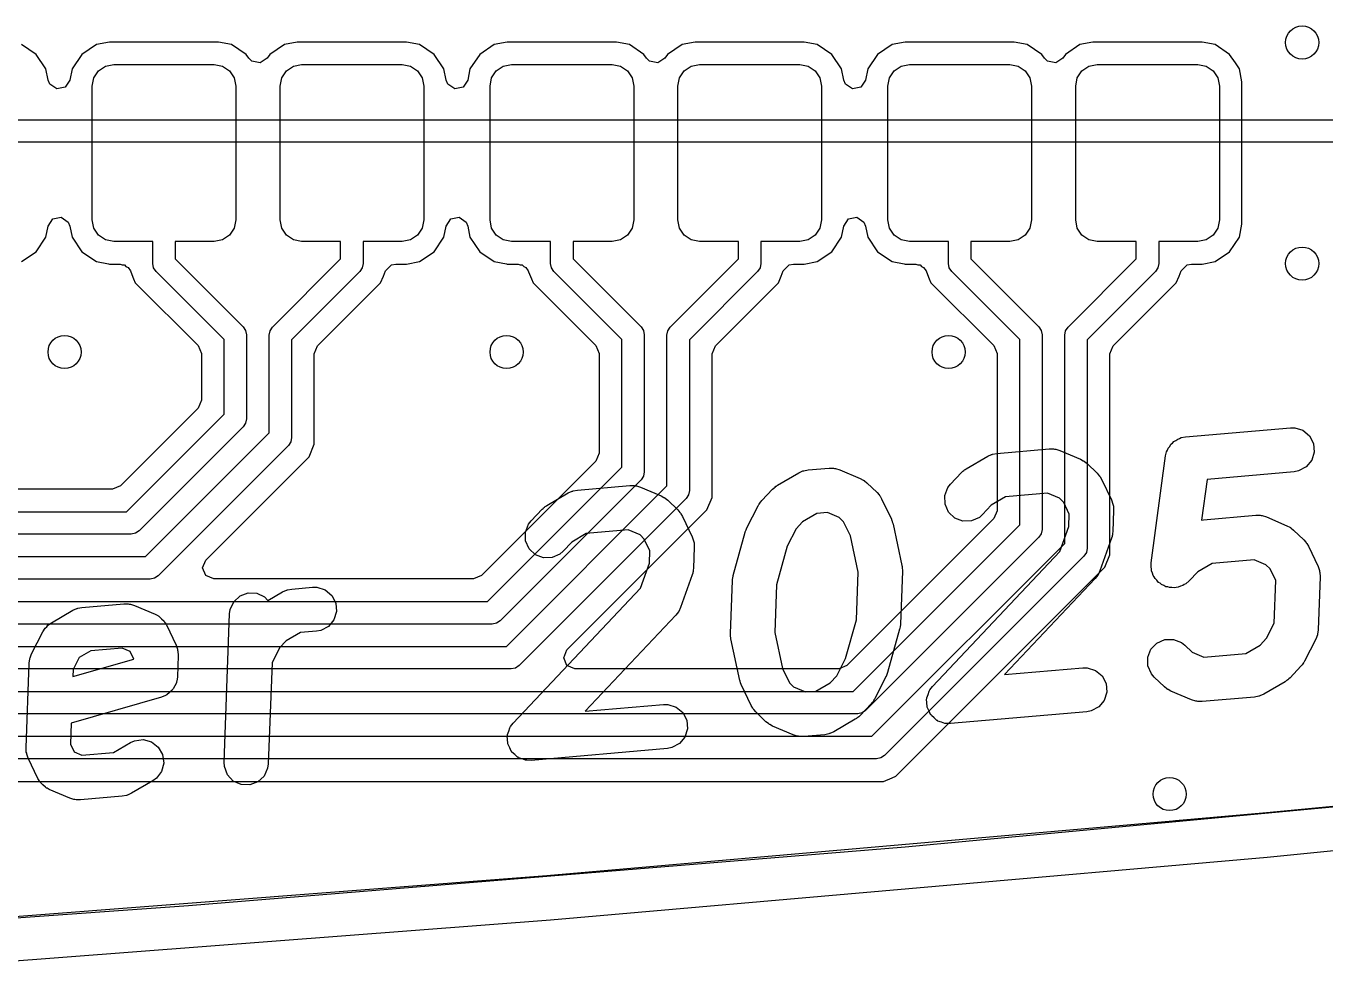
# Model space of a CAD drawing. Extents: x 94.3 to 177.3, y -118.1 to -62.3.
# Drawn here: x 157.83 to 163.7, y -116.82 to -112.52 of the extents above; entities that cross this region are included whole.
import ezdxf

# ---------------------------------------------------------------- set-up
doc = ezdxf.new("R2010")
doc.units = 0
doc.layers.add('BLACK', color=7, linetype='CONTINUOUS')

msp = doc.modelspace()

# ---------------------------------------------------------------- linework, layer by layer
at = {"layer": 'BLACK', "linetype": 'CONTINUOUS'}
for p, q in [((157.871692, -112.653307), (157.805535, -112.609103)), ((158.144464, -112.609103), (158.078307, -112.653307)), ((158.144468, -112.609102), (158.144464, -112.609103)), ((158.202797, -112.5975), (158.144468, -112.609102)), ((158.202802, -112.5975), (158.202797, -112.5975)), ((158.697198, -112.5975), (158.202802, -112.5975)), ((158.697202, -112.5975), (158.697198, -112.5975)), ((158.755531, -112.609102), (158.697202, -112.5975)), ((158.755535, -112.609103), (158.755531, -112.609102)), ((158.821692, -112.653307), (158.755535, -112.609103)), ((158.994464, -112.609103), (158.928307, -112.653307)), ((158.994468, -112.609102), (158.994464, -112.609103)), ((159.052797, -112.5975), (158.994468, -112.609102)), ((159.052802, -112.5975), (159.052797, -112.5975)), ((159.547198, -112.5975), (159.052802, -112.5975)), ((159.547202, -112.5975), (159.547198, -112.5975)), ((159.605531, -112.609102), (159.547202, -112.5975)), ((159.605535, -112.609103), (159.605531, -112.609102)), ((159.671692, -112.653307), (159.605535, -112.609103)), ((159.944464, -112.609103), (159.878307, -112.653307)), ((159.944468, -112.609102), (159.944464, -112.609103)), ((160.002797, -112.5975), (159.944468, -112.609102)), ((160.002802, -112.5975), (160.002797, -112.5975)), ((160.497198, -112.5975), (160.002802, -112.5975)), ((160.497202, -112.5975), (160.497198, -112.5975)), ((160.555531, -112.609102), (160.497202, -112.5975)), ((160.555535, -112.609103), (160.555531, -112.609102)), ((160.621692, -112.653307), (160.555535, -112.609103)), ((160.794464, -112.609103), (160.728307, -112.653307)), ((160.794468, -112.609102), (160.794464, -112.609103)), ((160.852797, -112.5975), (160.794468, -112.609102)), ((160.852802, -112.5975), (160.852797, -112.5975)), ((161.347198, -112.5975), (160.852802, -112.5975)), ((161.347202, -112.5975), (161.347198, -112.5975)), ((161.405531, -112.609102), (161.347202, -112.5975)), ((161.405535, -112.609103), (161.405531, -112.609102)), ((161.471692, -112.653307), (161.405535, -112.609103)), ((161.744464, -112.609103), (161.678307, -112.653307)), ((161.744468, -112.609102), (161.744464, -112.609103)), ((161.802797, -112.5975), (161.744468, -112.609102)), ((161.802802, -112.5975), (161.802797, -112.5975)), ((162.297198, -112.5975), (161.802802, -112.5975)), ((162.297202, -112.5975), (162.297198, -112.5975)), ((162.355531, -112.609102), (162.297202, -112.5975)), ((162.355535, -112.609103), (162.355531, -112.609102)), ((162.421692, -112.653307), (162.355535, -112.609103)), ((162.594464, -112.609103), (162.528307, -112.653307)), ((162.594468, -112.609102), (162.594464, -112.609103)), ((162.652797, -112.5975), (162.594468, -112.609102)), ((162.652802, -112.5975), (162.652797, -112.5975)), ((163.147198, -112.5975), (162.652802, -112.5975)), ((163.147202, -112.5975), (163.147198, -112.5975)), ((163.205531, -112.609102), (163.147202, -112.5975)), ((163.205535, -112.609103), (163.205531, -112.609102)), ((163.271692, -112.653307), (163.205535, -112.609103)), ((157.915896, -112.719464), (157.871692, -112.653307)), ((158.078307, -112.653307), (158.034103, -112.719464)), ((158.833426, -112.670869), (158.821692, -112.653307)), ((158.847222, -112.684665), (158.833426, -112.670869)), ((158.916574, -112.670869), (158.884755, -112.69213)), ((158.928307, -112.653307), (158.916574, -112.670869)), ((159.715896, -112.719464), (159.671692, -112.653307)), ((159.878307, -112.653307), (159.834103, -112.719464)), ((160.633426, -112.670869), (160.621692, -112.653307)), ((160.647222, -112.684665), (160.633426, -112.670869)), ((160.716574, -112.670869), (160.684755, -112.69213)), ((160.728307, -112.653307), (160.716574, -112.670869)), ((161.515896, -112.719464), (161.471692, -112.653307)), ((161.678307, -112.653307), (161.634103, -112.719464)), ((162.433426, -112.670869), (162.421692, -112.653307)), ((162.447222, -112.684665), (162.433426, -112.670869)), ((162.516574, -112.670869), (162.484755, -112.69213)), ((162.528307, -112.653307), (162.516574, -112.670869)), ((163.297632, -112.69213), (163.271692, -112.653307)), ((157.915897, -112.719468), (157.915896, -112.719464)), ((157.925961, -112.770064), (157.915897, -112.719468)), ((158.034102, -112.719468), (158.024039, -112.770064)), ((158.034103, -112.719464), (158.034102, -112.719468)), ((158.132422, -112.760188), (158.153557, -112.728557)), ((158.153557, -112.728557), (158.185188, -112.707422)), ((158.185188, -112.707422), (158.2225, -112.7)), ((158.2225, -112.7), (158.6775, -112.7)), ((158.6775, -112.7), (158.714812, -112.707422)), ((158.714812, -112.707422), (158.746443, -112.728557)), ((158.746443, -112.728557), (158.767578, -112.760188)), ((158.884755, -112.69213), (158.847222, -112.684665)), ((158.982422, -112.760188), (159.003557, -112.728557)), ((159.003557, -112.728557), (159.035188, -112.707422)), ((159.035188, -112.707422), (159.0725, -112.7)), ((159.0725, -112.7), (159.5275, -112.7)), ((159.5275, -112.7), (159.564812, -112.707422)), ((159.564812, -112.707422), (159.596443, -112.728557)), ((159.596443, -112.728557), (159.617578, -112.760188)), ((159.715897, -112.719468), (159.715896, -112.719464)), ((159.725961, -112.770064), (159.715897, -112.719468)), ((159.834102, -112.719468), (159.824039, -112.770064)), ((159.834103, -112.719464), (159.834102, -112.719468)), ((159.932422, -112.760188), (159.953557, -112.728557)), ((159.953557, -112.728557), (159.985188, -112.707422)), ((159.985188, -112.707422), (160.0225, -112.7)), ((160.0225, -112.7), (160.4775, -112.7)), ((160.4775, -112.7), (160.514812, -112.707422)), ((160.514812, -112.707422), (160.546443, -112.728557)), ((160.546443, -112.728557), (160.567578, -112.760188)), ((160.684755, -112.69213), (160.647222, -112.684665)), ((160.782422, -112.760188), (160.803557, -112.728557)), ((160.803557, -112.728557), (160.835188, -112.707422)), ((160.835188, -112.707422), (160.8725, -112.7)), ((160.8725, -112.7), (161.3275, -112.7)), ((161.3275, -112.7), (161.364812, -112.707422)), ((161.364812, -112.707422), (161.396443, -112.728557)), ((161.396443, -112.728557), (161.417578, -112.760188)), ((161.515897, -112.719468), (161.515896, -112.719464)), ((161.525961, -112.770064), (161.515897, -112.719468)), ((161.634102, -112.719468), (161.624039, -112.770064)), ((161.634103, -112.719464), (161.634102, -112.719468)), ((161.732422, -112.760188), (161.753557, -112.728557)), ((161.753557, -112.728557), (161.785188, -112.707422)), ((161.785188, -112.707422), (161.8225, -112.7)), ((161.8225, -112.7), (162.2775, -112.7)), ((162.2775, -112.7), (162.314812, -112.707422)), ((162.314812, -112.707422), (162.346443, -112.728557)), ((162.346443, -112.728557), (162.367578, -112.760188)), ((162.484755, -112.69213), (162.447222, -112.684665)), ((162.582422, -112.760188), (162.603557, -112.728557)), ((162.603557, -112.728557), (162.635188, -112.707422)), ((162.635188, -112.707422), (162.6725, -112.7)), ((162.6725, -112.7), (163.1275, -112.7)), ((163.1275, -112.7), (163.164812, -112.707422)), ((163.164812, -112.707422), (163.196443, -112.728557)), ((163.196443, -112.728557), (163.217578, -112.760188)), ((163.315896, -112.719464), (163.297632, -112.69213)), ((163.327499, -112.777797), (163.315896, -112.719464)), ((157.933427, -112.788089), (157.925961, -112.770064)), ((157.965246, -112.809349), (157.933427, -112.788089)), ((158.024039, -112.770064), (158.002779, -112.801883)), ((158.125, -112.7975), (158.132422, -112.760188)), ((158.767578, -112.760188), (158.775, -112.7975)), ((158.975, -112.7975), (158.982422, -112.760188)), ((159.617578, -112.760188), (159.625, -112.7975)), ((159.733427, -112.788089), (159.725961, -112.770064)), ((159.765246, -112.809349), (159.733427, -112.788089)), ((159.824039, -112.770064), (159.802779, -112.801883)), ((159.925, -112.7975), (159.932422, -112.760188)), ((160.567578, -112.760188), (160.575, -112.7975)), ((160.775, -112.7975), (160.782422, -112.760188)), ((161.417578, -112.760188), (161.425, -112.7975)), ((161.533427, -112.788089), (161.525961, -112.770064)), ((161.565246, -112.809349), (161.533427, -112.788089)), ((161.624039, -112.770064), (161.602779, -112.801883)), ((161.725, -112.7975), (161.732422, -112.760188)), ((162.367578, -112.760188), (162.375, -112.7975)), ((162.575, -112.7975), (162.582422, -112.760188)), ((163.217578, -112.760188), (163.225, -112.7975)), ((163.3275, -112.777802), (163.327499, -112.777797)), ((163.3275, -113.422198), (163.3275, -112.777802)), ((158.002779, -112.801883), (157.965246, -112.809349)), ((158.125, -113.4025), (158.125, -112.7975)), ((158.775, -112.7975), (158.775, -113.4025)), ((158.975, -113.4025), (158.975, -112.7975)), ((159.625, -112.7975), (159.625, -113.4025)), ((159.802779, -112.801883), (159.765246, -112.809349)), ((159.925, -113.4025), (159.925, -112.7975)), ((160.575, -112.7975), (160.575, -113.4025)), ((160.775, -113.4025), (160.775, -112.7975)), ((161.425, -112.7975), (161.425, -113.4025)), ((161.602779, -112.801883), (161.565246, -112.809349)), ((161.725, -113.4025), (161.725, -112.7975)), ((162.375, -112.7975), (162.375, -113.4025)), ((162.575, -113.4025), (162.575, -112.7975)), ((163.225, -112.7975), (163.225, -113.4025)), ((154.4, -112.95), (170.1, -112.95)), ((170.1, -113.05), (154.4, -113.05)), ((157.915896, -113.480536), (157.925961, -113.429934)), ((157.925961, -113.429934), (157.947221, -113.398116)), ((157.947221, -113.398116), (157.984754, -113.39065)), ((157.984754, -113.39065), (158.016573, -113.41191)), ((158.016573, -113.41191), (158.024039, -113.429935)), ((158.024039, -113.429935), (158.034102, -113.480531)), ((158.132422, -113.439812), (158.125, -113.4025)), ((158.153557, -113.471443), (158.132422, -113.439812)), ((158.767578, -113.439812), (158.746443, -113.471443)), ((158.775, -113.4025), (158.767578, -113.439812)), ((158.982422, -113.439812), (158.975, -113.4025)), ((159.003557, -113.471443), (158.982422, -113.439812)), ((159.617578, -113.439812), (159.596443, -113.471443)), ((159.625, -113.4025), (159.617578, -113.439812)), ((159.715896, -113.480536), (159.725961, -113.429934)), ((159.725961, -113.429934), (159.747221, -113.398116)), ((159.747221, -113.398116), (159.784754, -113.39065)), ((159.784754, -113.39065), (159.816573, -113.41191)), ((159.816573, -113.41191), (159.824039, -113.429935)), ((159.824039, -113.429935), (159.834102, -113.480531)), ((159.932422, -113.439812), (159.925, -113.4025)), ((159.953557, -113.471443), (159.932422, -113.439812)), ((160.567578, -113.439812), (160.546443, -113.471443)), ((160.575, -113.4025), (160.567578, -113.439812)), ((160.782422, -113.439812), (160.775, -113.4025)), ((160.803557, -113.471443), (160.782422, -113.439812)), ((161.417578, -113.439812), (161.396443, -113.471443)), ((161.425, -113.4025), (161.417578, -113.439812)), ((161.515896, -113.480536), (161.525961, -113.429934)), ((161.525961, -113.429934), (161.547221, -113.398116)), ((161.547221, -113.398116), (161.584754, -113.39065)), ((161.584754, -113.39065), (161.616573, -113.41191)), ((161.616573, -113.41191), (161.624039, -113.429935)), ((161.624039, -113.429935), (161.634102, -113.480531)), ((161.732422, -113.439812), (161.725, -113.4025)), ((161.753557, -113.471443), (161.732422, -113.439812)), ((162.367578, -113.439812), (162.346443, -113.471443)), ((162.375, -113.4025), (162.367578, -113.439812)), ((162.582422, -113.439812), (162.575, -113.4025)), ((162.603557, -113.471443), (162.582422, -113.439812)), ((163.217578, -113.439812), (163.196443, -113.471443)), ((163.225, -113.4025), (163.217578, -113.439812)), ((163.315896, -113.480536), (163.3275, -113.422198)), ((157.871692, -113.546692), (157.915896, -113.480536)), ((158.034102, -113.480531), (158.034103, -113.480535)), ((158.034103, -113.480535), (158.078307, -113.546692)), ((158.185188, -113.492578), (158.153557, -113.471443)), ((158.2225, -113.5), (158.185188, -113.492578)), ((158.3992, -113.5), (158.2225, -113.5)), ((158.3992, -113.600001), (158.3992, -113.5)), ((158.6775, -113.5), (158.5008, -113.5)), ((158.5008, -113.5), (158.5008, -113.578959)), ((158.714812, -113.492578), (158.6775, -113.5)), ((158.746443, -113.471443), (158.714812, -113.492578)), ((159.035188, -113.492578), (159.003557, -113.471443)), ((159.0725, -113.5), (159.035188, -113.492578)), ((159.2492, -113.5), (159.0725, -113.5)), ((159.2492, -113.578959), (159.2492, -113.5)), ((159.5275, -113.5), (159.3508, -113.5)), ((159.3508, -113.5), (159.3508, -113.600001)), ((159.564812, -113.492578), (159.5275, -113.5)), ((159.596443, -113.471443), (159.564812, -113.492578)), ((159.671692, -113.546692), (159.715896, -113.480536)), ((159.834102, -113.480531), (159.834103, -113.480535)), ((159.834103, -113.480535), (159.878307, -113.546692)), ((159.985188, -113.492578), (159.953557, -113.471443)), ((160.0225, -113.5), (159.985188, -113.492578)), ((160.1992, -113.5), (160.0225, -113.5)), ((160.1992, -113.600001), (160.1992, -113.5)), ((160.4775, -113.5), (160.3008, -113.5)), ((160.3008, -113.5), (160.3008, -113.578959)), ((160.514812, -113.492578), (160.4775, -113.5)), ((160.546443, -113.471443), (160.514812, -113.492578)), ((160.835188, -113.492578), (160.803557, -113.471443)), ((160.8725, -113.5), (160.835188, -113.492578)), ((161.0492, -113.5), (160.8725, -113.5)), ((161.0492, -113.578959), (161.0492, -113.5)), ((161.3275, -113.5), (161.1508, -113.5)), ((161.1508, -113.5), (161.1508, -113.600001)), ((161.364812, -113.492578), (161.3275, -113.5)), ((161.396443, -113.471443), (161.364812, -113.492578)), ((161.471692, -113.546692), (161.515896, -113.480536)), ((161.634102, -113.480531), (161.634103, -113.480535)), ((161.634103, -113.480535), (161.678307, -113.546692)), ((161.785188, -113.492578), (161.753557, -113.471443)), ((161.8225, -113.5), (161.785188, -113.492578)), ((161.9992, -113.5), (161.8225, -113.5)), ((161.9992, -113.600001), (161.9992, -113.5)), ((162.2775, -113.5), (162.1008, -113.5)), ((162.1008, -113.5), (162.1008, -113.578959)), ((162.314812, -113.492578), (162.2775, -113.5)), ((162.346443, -113.471443), (162.314812, -113.492578)), ((162.635188, -113.492578), (162.603557, -113.471443)), ((162.6725, -113.5), (162.635188, -113.492578)), ((162.8492, -113.5), (162.6725, -113.5)), ((162.8492, -113.578959), (162.8492, -113.5)), ((163.1275, -113.5), (162.9508, -113.5)), ((162.9508, -113.5), (162.9508, -113.600001)), ((163.164812, -113.492578), (163.1275, -113.5)), ((163.196443, -113.471443), (163.164812, -113.492578)), ((163.271692, -113.546692), (163.315896, -113.480536)), ((157.805536, -113.590896), (157.871692, -113.546692)), ((158.078307, -113.546692), (158.144464, -113.590896)), ((159.605536, -113.590896), (159.671692, -113.546692)), ((159.878307, -113.546692), (159.944464, -113.590896)), ((161.405536, -113.590896), (161.471692, -113.546692)), ((161.678307, -113.546692), (161.744464, -113.590896)), ((163.205536, -113.590896), (163.271692, -113.546692)), ((158.144464, -113.590896), (158.144468, -113.590897)), ((158.144468, -113.590897), (158.199062, -113.601756)), ((158.199062, -113.601756), (158.202802, -113.6025)), ((158.202802, -113.6025), (158.251695, -113.6025)), ((158.251695, -113.6025), (158.260883, -113.606306)), ((158.260883, -113.606306), (158.270828, -113.606306)), ((158.270828, -113.606306), (158.277861, -113.613338)), ((158.277861, -113.613338), (158.28705, -113.617145)), ((158.28705, -113.617145), (158.297889, -113.633365)), ((158.403067, -113.619441), (158.3992, -113.600001)), ((158.5008, -113.578959), (158.808321, -113.88648)), ((158.940679, -113.88748), (159.2492, -113.578959)), ((159.3508, -113.600001), (159.346933, -113.619441)), ((159.452111, -113.633366), (159.47917, -113.606306)), ((159.47917, -113.606306), (159.498305, -113.6025)), ((159.498305, -113.6025), (159.547192, -113.6025)), ((159.547192, -113.6025), (159.547198, -113.6025)), ((159.547198, -113.6025), (159.605536, -113.590896)), ((159.944464, -113.590896), (159.944468, -113.590897)), ((159.944468, -113.590897), (159.999062, -113.601756)), ((159.999062, -113.601756), (160.002802, -113.6025)), ((160.002802, -113.6025), (160.051695, -113.6025)), ((160.051695, -113.6025), (160.060883, -113.606306)), ((160.060883, -113.606306), (160.070828, -113.606306)), ((160.070828, -113.606306), (160.077861, -113.613338)), ((160.077861, -113.613338), (160.08705, -113.617145)), ((160.08705, -113.617145), (160.097889, -113.633365)), ((160.203067, -113.619441), (160.1992, -113.600001)), ((160.3008, -113.578959), (160.608321, -113.88648)), ((160.740679, -113.88748), (161.0492, -113.578959)), ((161.1508, -113.600001), (161.146933, -113.619441)), ((161.252111, -113.633366), (161.27917, -113.606306)), ((161.27917, -113.606306), (161.298305, -113.6025)), ((161.298305, -113.6025), (161.347192, -113.6025)), ((161.347192, -113.6025), (161.347198, -113.6025)), ((161.347198, -113.6025), (161.405536, -113.590896)), ((161.744464, -113.590896), (161.744468, -113.590897)), ((161.744468, -113.590897), (161.799062, -113.601756)), ((161.799062, -113.601756), (161.802802, -113.6025)), ((161.802802, -113.6025), (161.851695, -113.6025)), ((161.851695, -113.6025), (161.860883, -113.606306)), ((161.860883, -113.606306), (161.870828, -113.606306)), ((161.870828, -113.606306), (161.877861, -113.613338)), ((161.877861, -113.613338), (161.88705, -113.617145)), ((161.88705, -113.617145), (161.897889, -113.633365)), ((162.003067, -113.619441), (161.9992, -113.600001)), ((162.1008, -113.578959), (162.408321, -113.88648)), ((162.540679, -113.88748), (162.8492, -113.578959)), ((162.9508, -113.600001), (162.946933, -113.619441)), ((163.052111, -113.633366), (163.07917, -113.606306)), ((163.07917, -113.606306), (163.098305, -113.6025)), ((163.098305, -113.6025), (163.147192, -113.6025)), ((163.147192, -113.6025), (163.147198, -113.6025)), ((163.147198, -113.6025), (163.205536, -113.590896)), ((158.297889, -113.633365), (158.299441, -113.637111)), ((158.299441, -113.637111), (158.312347, -113.668269)), ((158.312347, -113.668269), (158.320039, -113.686838)), ((158.414079, -113.635922), (158.403067, -113.619441)), ((158.7216, -113.943443), (158.414079, -113.635922)), ((159.335921, -113.635922), (159.0274, -113.944443)), ((159.346933, -113.619441), (159.335921, -113.635922)), ((159.429962, -113.686838), (159.442632, -113.65625)), ((159.442632, -113.65625), (159.452111, -113.633366)), ((160.097889, -113.633365), (160.099441, -113.637111)), ((160.099441, -113.637111), (160.112347, -113.668269)), ((160.112347, -113.668269), (160.120039, -113.686838)), ((160.214079, -113.635922), (160.203067, -113.619441)), ((160.5216, -113.943443), (160.214079, -113.635922)), ((161.135921, -113.635922), (160.8274, -113.944443)), ((161.146933, -113.619441), (161.135921, -113.635922)), ((161.229962, -113.686838), (161.242632, -113.65625)), ((161.242632, -113.65625), (161.252111, -113.633366)), ((161.897889, -113.633365), (161.899441, -113.637111)), ((161.899441, -113.637111), (161.912347, -113.668269)), ((161.912347, -113.668269), (161.920039, -113.686838)), ((162.014079, -113.635922), (162.003067, -113.619441)), ((162.3216, -113.943443), (162.014079, -113.635922)), ((162.935921, -113.635922), (162.6274, -113.944443)), ((162.946933, -113.619441), (162.935921, -113.635922)), ((163.029962, -113.686838), (163.042632, -113.65625)), ((163.042632, -113.65625), (163.052111, -113.633366)), ((158.320039, -113.686838), (158.32004, -113.686841)), ((158.32004, -113.686841), (158.604455, -113.971255)), ((159.144545, -113.972255), (159.42996, -113.68684)), ((159.42996, -113.68684), (159.429961, -113.686839)), ((159.429961, -113.686839), (159.429962, -113.686838)), ((160.120039, -113.686838), (160.12004, -113.686841)), ((160.12004, -113.686841), (160.404455, -113.971255)), ((160.944545, -113.972255), (161.22996, -113.68684)), ((161.22996, -113.68684), (161.229961, -113.686839)), ((161.229961, -113.686839), (161.229962, -113.686838)), ((161.920039, -113.686838), (161.92004, -113.686841)), ((161.92004, -113.686841), (162.204455, -113.971255)), ((162.744545, -113.972255), (163.02996, -113.68684)), ((163.02996, -113.68684), (163.029961, -113.686839)), ((163.029961, -113.686839), (163.029962, -113.686838)), ((158.808321, -113.88648), (158.819332, -113.90296)), ((158.819332, -113.90296), (158.819333, -113.902961)), ((158.819333, -113.902961), (158.8232, -113.922401)), ((158.9258, -113.923401), (158.929667, -113.903961)), ((158.929667, -113.903961), (158.940679, -113.88748)), ((160.608321, -113.88648), (160.619332, -113.90296)), ((160.619332, -113.90296), (160.619333, -113.902961)), ((160.619333, -113.902961), (160.6232, -113.922401)), ((160.7258, -113.923401), (160.729667, -113.903961)), ((160.729667, -113.903961), (160.740679, -113.88748)), ((162.408321, -113.88648), (162.419332, -113.90296)), ((162.419332, -113.90296), (162.419333, -113.902961)), ((162.419333, -113.902961), (162.4232, -113.922401)), ((162.5258, -113.923401), (162.529667, -113.903961)), ((162.529667, -113.903961), (162.540679, -113.88748)), ((158.7216, -114.28146), (158.7216, -113.943443)), ((158.8232, -113.922401), (158.8232, -114.302502)), ((158.9258, -114.366042), (158.9258, -113.923401)), ((159.0274, -113.944443), (159.0274, -114.387084)), ((160.5216, -114.52146), (160.5216, -113.943443)), ((160.6232, -113.922401), (160.6232, -114.542502)), ((160.7258, -114.606042), (160.7258, -113.923401)), ((160.8274, -113.944443), (160.8274, -114.627084)), ((162.3216, -114.78146), (162.3216, -113.943443)), ((162.4232, -113.922401), (162.4232, -114.802502)), ((162.5258, -114.866042), (162.5258, -113.923401)), ((162.6274, -113.944443), (162.6274, -114.887084)), ((158.604455, -113.971255), (158.6191, -114.00661)), ((158.6191, -114.00661), (158.6191, -114.218293)), ((159.1299, -114.00761), (159.144545, -113.972255)), ((159.1299, -114.35659), (159.1299, -114.00761)), ((160.404455, -113.971255), (160.4191, -114.00661)), ((160.4191, -114.00661), (160.4191, -114.458293)), ((160.9299, -114.00761), (160.944545, -113.972255)), ((160.9299, -114.59659), (160.9299, -114.00761)), ((162.204455, -113.971255), (162.2191, -114.00661)), ((162.2191, -114.00661), (162.2191, -114.718293)), ((162.7299, -114.00761), (162.744545, -113.972255)), ((162.7299, -114.85659), (162.7299, -114.00761)), ((158.604455, -114.253648), (158.252648, -114.605455)), ((158.6191, -114.218293), (158.604455, -114.253648)), ((158.28046, -114.7226), (158.7216, -114.28146)), ((158.819333, -114.321943), (158.808321, -114.338423)), ((158.8232, -114.302502), (158.819333, -114.321942)), ((158.819333, -114.321942), (158.819333, -114.321943)), ((158.808321, -114.338423), (158.337423, -114.809321)), ((158.366042, -114.9258), (158.9258, -114.366042)), ((159.1299, -114.417577), (159.1299, -114.35659)), ((163.072263, -114.38384), (163.546641, -114.342337)), ((163.546641, -114.342337), (163.566243, -114.34255)), ((163.566243, -114.34255), (163.603456, -114.354283)), ((163.603456, -114.354283), (163.633345, -114.379364)), ((163.633345, -114.379364), (163.651362, -114.413973)), ((159.012521, -114.423005), (158.423005, -115.012521)), ((159.023533, -114.406524), (159.012521, -114.423005)), ((159.0274, -114.387084), (159.023533, -114.406524)), ((159.106562, -114.473921), (159.1299, -114.417577)), ((162.218381, -114.458545), (162.455571, -114.437793)), ((162.455571, -114.437793), (162.475173, -114.438006)), ((162.475173, -114.438006), (162.47986, -114.439483)), ((162.47986, -114.439483), (162.484775, -114.439533)), ((162.484775, -114.439533), (162.503477, -114.445411)), ((162.990716, -114.443572), (162.993306, -114.43536)), ((162.993306, -114.43536), (163.00043, -114.426869)), ((163.00043, -114.426869), (163.006003, -114.417288)), ((163.006003, -114.417288), (163.012852, -114.412066)), ((163.012852, -114.412066), (163.018387, -114.405471)), ((163.018387, -114.405471), (163.028217, -114.400353)), ((163.028217, -114.400353), (163.037033, -114.393633)), ((163.037033, -114.393633), (163.045358, -114.39143)), ((163.045358, -114.39143), (163.052996, -114.387454)), ((163.052996, -114.387454), (163.072263, -114.38384)), ((163.651362, -114.413973), (163.654763, -114.452843)), ((158.866565, -114.713918), (159.106562, -114.473921)), ((160.404455, -114.493648), (159.886248, -115.011855)), ((160.4191, -114.458293), (160.404455, -114.493648)), ((162.080138, -114.527994), (162.176793, -114.471737)), ((162.176793, -114.471737), (162.194621, -114.463584)), ((162.194621, -114.463584), (162.196992, -114.463263)), ((162.196992, -114.463263), (162.199114, -114.462159)), ((162.199114, -114.462159), (162.218381, -114.458545)), ((162.503477, -114.445411), (162.596572, -114.485067)), ((162.596572, -114.485067), (162.609363, -114.492068)), ((162.609363, -114.492068), (162.611209, -114.492789)), ((162.611209, -114.492789), (162.612421, -114.493743)), ((162.612421, -114.493743), (162.613768, -114.49448)), ((162.613768, -114.49448), (162.615148, -114.495888)), ((162.615148, -114.495888), (162.626616, -114.50491)), ((162.916643, -114.95381), (162.981876, -114.470094)), ((162.981876, -114.470094), (162.986387, -114.451017)), ((162.986387, -114.451017), (162.990716, -114.443572)), ((163.64303, -114.490055), (163.617949, -114.519944)), ((163.654763, -114.452843), (163.64303, -114.490055)), ((159.91406, -115.129), (160.5216, -114.52146)), ((160.6232, -114.542502), (160.619333, -114.561942)), ((161.226257, -114.602699), (161.322912, -114.546442)), ((161.322912, -114.546442), (161.34074, -114.538289)), ((161.34074, -114.538289), (161.343111, -114.537968)), ((161.343111, -114.537968), (161.345233, -114.536864)), ((161.345233, -114.536864), (161.3645, -114.53325)), ((161.3645, -114.53325), (161.459376, -114.524949)), ((161.459376, -114.524949), (161.478978, -114.525162)), ((161.478978, -114.525162), (161.483665, -114.526639)), ((161.483665, -114.526639), (161.48858, -114.526689)), ((161.48858, -114.526689), (161.507282, -114.532567)), ((161.507282, -114.532567), (161.600377, -114.572223)), ((162.008527, -114.597862), (162.057744, -114.545755)), ((162.057744, -114.545755), (162.062811, -114.541348)), ((162.062811, -114.541348), (162.064244, -114.539468)), ((162.064244, -114.539468), (162.068545, -114.536362)), ((162.068545, -114.536362), (162.072537, -114.532892)), ((162.072537, -114.532892), (162.074688, -114.531928)), ((162.074688, -114.531928), (162.080138, -114.527994)), ((162.626616, -114.50491), (162.672274, -114.548717)), ((162.672274, -114.548717), (162.681584, -114.559594)), ((163.564073, -114.541575), (163.16939, -114.576105)), ((163.58334, -114.537961), (163.564073, -114.541575)), ((163.617949, -114.519944), (163.58334, -114.537961)), ((158.252648, -114.605455), (158.217293, -114.6201)), ((160.608321, -114.578423), (159.971023, -115.215721)), ((159.999642, -115.3322), (160.7258, -114.606042)), ((160.320868, -114.624556), (160.558057, -114.603804)), ((160.558057, -114.603804), (160.577659, -114.604017)), ((160.577659, -114.604017), (160.582346, -114.605494)), ((160.582346, -114.605494), (160.587261, -114.605544)), ((160.587261, -114.605544), (160.605963, -114.611422)), ((160.605963, -114.611422), (160.699058, -114.651078)), ((160.619332, -114.561943), (160.608321, -114.578423)), ((160.619333, -114.561942), (160.619332, -114.561943)), ((160.9299, -114.657577), (160.9299, -114.59659)), ((161.203863, -114.62046), (161.20893, -114.616053)), ((161.20893, -114.616053), (161.210363, -114.614173)), ((161.210363, -114.614173), (161.214664, -114.611067)), ((161.214664, -114.611067), (161.218656, -114.607597)), ((161.218656, -114.607597), (161.220807, -114.606633)), ((161.220807, -114.606633), (161.226257, -114.602699)), ((161.600377, -114.572223), (161.613167, -114.579224)), ((161.613167, -114.579224), (161.615012, -114.579944)), ((161.615012, -114.579944), (161.616224, -114.580897)), ((161.616224, -114.580897), (161.617573, -114.581636)), ((161.617573, -114.581636), (161.618954, -114.583045)), ((161.618954, -114.583045), (161.630419, -114.592064)), ((161.630419, -114.592064), (161.676078, -114.63587)), ((161.98263, -114.649823), (161.996528, -114.613364)), ((161.996528, -114.613364), (162.008527, -114.597862)), ((162.681584, -114.559594), (162.683108, -114.560964)), ((162.683108, -114.560964), (162.683956, -114.562366)), ((162.683956, -114.562366), (162.685021, -114.56361)), ((162.685021, -114.56361), (162.685842, -114.565483)), ((162.685842, -114.565483), (162.693257, -114.577736)), ((162.693257, -114.577736), (162.737136, -114.669498)), ((163.16939, -114.576105), (163.144486, -114.76077)), ((158.217293, -114.6201), (157.106191, -114.6201)), ((160.812521, -114.663005), (160.056605, -115.418921)), ((160.182625, -114.694005), (160.27928, -114.637748)), ((160.27928, -114.637748), (160.297108, -114.629595)), ((160.297108, -114.629595), (160.299479, -114.629274)), ((160.299479, -114.629274), (160.301601, -114.62817)), ((160.301601, -114.62817), (160.320868, -114.624556)), ((160.699058, -114.651078), (160.711851, -114.658081)), ((160.711851, -114.658081), (160.713694, -114.6588)), ((160.713694, -114.6588), (160.714904, -114.659752)), ((160.714904, -114.659752), (160.716254, -114.660491)), ((160.716254, -114.660491), (160.717636, -114.661901)), ((160.717636, -114.661901), (160.729101, -114.67092)), ((160.729101, -114.67092), (160.77476, -114.714727)), ((160.823533, -114.646524), (160.812521, -114.663005)), ((160.8274, -114.627084), (160.823533, -114.646524)), ((160.906562, -114.713921), (160.9299, -114.657577)), ((161.150599, -114.677794), (161.154646, -114.672567)), ((161.154646, -114.672567), (161.203863, -114.62046)), ((161.676078, -114.63587), (161.685391, -114.64675)), ((161.685391, -114.64675), (161.686914, -114.648119)), ((161.686914, -114.648119), (161.687761, -114.649518)), ((161.687761, -114.649518), (161.688826, -114.650763)), ((161.688826, -114.650763), (161.689648, -114.652638)), ((161.689648, -114.652638), (161.697063, -114.664891)), ((161.697063, -114.664891), (161.740942, -114.756653)), ((161.983743, -114.688825), (161.98263, -114.649823)), ((162.258081, -114.655834), (162.193224, -114.693585)), ((162.448096, -114.63921), (162.258081, -114.655834)), ((162.501356, -114.661897), (162.448096, -114.63921)), ((162.520676, -114.680433), (162.501356, -114.661897)), ((162.737136, -114.669498), (162.743819, -114.687927)), ((150.144442, -114.7226), (158.28046, -114.7226)), ((158.639338, -114.941145), (158.866565, -114.713918)), ((160.111014, -114.763872), (160.160232, -114.711765)), ((160.160232, -114.711765), (160.165298, -114.707359)), ((160.165298, -114.707359), (160.166731, -114.705479)), ((160.166731, -114.705479), (160.171031, -114.702374)), ((160.171031, -114.702374), (160.175025, -114.698902)), ((160.175025, -114.698902), (160.177177, -114.697937)), ((160.177177, -114.697937), (160.182625, -114.694005)), ((160.272938, -115.347545), (160.906559, -114.713924)), ((160.77476, -114.714727), (160.784074, -114.725608)), ((160.784074, -114.725608), (160.785596, -114.726976)), ((160.785596, -114.726976), (160.786443, -114.728376)), ((160.786443, -114.728376), (160.787508, -114.72962)), ((160.787508, -114.72962), (160.788329, -114.731493)), ((160.788329, -114.731493), (160.795745, -114.743747)), ((160.906559, -114.713924), (160.906562, -114.713921)), ((161.087251, -114.795888), (161.138248, -114.695825)), ((161.138248, -114.695825), (161.141812, -114.690257)), ((161.141812, -114.690257), (161.142647, -114.688069)), ((161.142647, -114.688069), (161.145926, -114.683831)), ((161.145926, -114.683831), (161.148818, -114.679316)), ((161.148818, -114.679316), (161.150599, -114.677794)), ((161.404201, -114.730539), (161.339343, -114.76829)), ((161.451901, -114.726366), (161.404201, -114.730539)), ((161.505162, -114.749053), (161.451901, -114.726366)), ((161.999696, -114.724433), (161.983743, -114.688825)), ((162.028061, -114.751225), (161.999696, -114.724433)), ((162.193224, -114.693585), (162.153923, -114.735194)), ((162.2191, -114.718293), (162.204455, -114.753648)), ((162.546075, -114.733551), (162.520676, -114.680433)), ((162.544, -114.789462), (162.546075, -114.733551)), ((162.746851, -114.716346), (162.743292, -114.812259)), ((162.743819, -114.687927), (162.744062, -114.692491)), ((162.744062, -114.692491), (162.745655, -114.696779)), ((162.745655, -114.696779), (162.746851, -114.716346)), ((160.085116, -114.815833), (160.099014, -114.779374)), ((160.099014, -114.779374), (160.111014, -114.763872)), ((160.795745, -114.743747), (160.839623, -114.83551)), ((161.339343, -114.76829), (161.309912, -114.799448)), ((161.524482, -114.767589), (161.505162, -114.749053)), ((161.55543, -114.832311), (161.524482, -114.767589)), ((162.204455, -114.753648), (161.539848, -115.418255)), ((161.56766, -115.5354), (162.3216, -114.78146)), ((161.740942, -114.756653), (161.741844, -114.75914)), ((161.741844, -114.75914), (161.742519, -114.760118)), ((161.742519, -114.760118), (161.744928, -114.767646)), ((161.744928, -114.767646), (161.747625, -114.775082)), ((161.747625, -114.775082), (161.747688, -114.776268)), ((161.747688, -114.776268), (161.748495, -114.778789)), ((161.748495, -114.778789), (161.788815, -114.966465)), ((162.06452, -114.765123), (162.028061, -114.751225)), ((162.103522, -114.76401), (162.06452, -114.765123)), ((162.13913, -114.748057), (162.103522, -114.76401)), ((162.153923, -114.735194), (162.13913, -114.748057)), ((162.503452, -114.903188), (162.544, -114.789462)), ((163.144486, -114.76077), (163.152904, -114.759192)), ((163.152904, -114.759192), (163.390093, -114.738441)), ((163.390093, -114.738441), (163.409695, -114.738654)), ((163.409695, -114.738654), (163.414382, -114.740131)), ((163.414382, -114.740131), (163.419296, -114.740181)), ((163.419296, -114.740181), (163.437998, -114.746059)), ((163.437998, -114.746059), (163.531093, -114.785715)), ((163.531093, -114.785715), (163.543883, -114.792716)), ((163.543883, -114.792716), (163.545728, -114.793436)), ((163.545728, -114.793436), (163.54694, -114.794389)), ((158.301502, -114.8242), (150.1234, -114.8242)), ((158.320942, -114.820333), (158.301502, -114.8242)), ((158.337423, -114.809321), (158.320942, -114.820333)), ((160.086228, -114.854835), (160.085116, -114.815833)), ((160.360568, -114.821845), (160.295708, -114.859597)), ((160.550582, -114.805221), (160.360568, -114.821845)), ((160.603843, -114.827908), (160.550582, -114.805221)), ((160.623161, -114.846443), (160.603843, -114.827908)), ((160.648561, -114.899562), (160.623161, -114.846443)), ((160.839623, -114.83551), (160.846306, -114.853939)), ((161.025454, -115.010455), (161.08001, -114.814478)), ((161.08001, -114.814478), (161.080094, -114.814259)), ((161.080094, -114.814259), (161.080104, -114.814142)), ((161.080104, -114.814142), (161.083614, -114.805174)), ((161.083614, -114.805174), (161.087093, -114.796199)), ((161.087093, -114.796199), (161.087165, -114.796106)), ((161.087165, -114.796106), (161.087251, -114.795888)), ((161.309912, -114.799448), (161.269995, -114.877771)), ((161.590651, -114.996253), (161.55543, -114.832311)), ((162.408321, -114.838423), (161.624623, -115.622121)), ((162.419333, -114.821943), (162.408321, -114.838423)), ((162.4232, -114.802502), (162.419333, -114.821942)), ((162.419333, -114.821942), (162.419333, -114.821943)), ((162.737553, -114.842135), (162.684777, -114.990155)), ((162.739574, -114.834028), (162.737553, -114.842135)), ((162.740649, -114.831683), (162.739574, -114.834028)), ((162.741238, -114.827353), (162.740649, -114.831683)), ((162.742295, -114.823114), (162.741238, -114.827353)), ((162.743292, -114.812259), (162.742165, -114.820537)), ((162.742165, -114.820537), (162.742295, -114.823114)), ((163.54694, -114.794389), (163.548289, -114.795128)), ((163.548289, -114.795128), (163.54967, -114.796537)), ((163.54967, -114.796537), (163.561135, -114.805556)), ((163.561135, -114.805556), (163.606794, -114.849362)), ((163.606794, -114.849362), (163.616107, -114.860242)), ((160.102181, -114.890444), (160.086228, -114.854835)), ((160.130546, -114.917236), (160.102181, -114.890444)), ((160.256408, -114.901206), (160.241616, -114.914069)), ((160.295708, -114.859597), (160.256408, -114.901206)), ((160.646487, -114.955473), (160.648561, -114.899562)), ((160.849337, -114.882356), (160.845779, -114.978269)), ((160.846306, -114.853939), (160.846549, -114.858504)), ((160.846549, -114.858504), (160.848141, -114.862789)), ((160.848141, -114.862789), (160.849337, -114.882356)), ((161.269995, -114.877771), (161.221285, -115.052749)), ((161.653242, -115.7386), (162.5258, -114.866042)), ((161.92728, -115.513188), (162.503452, -114.903188)), ((162.623533, -114.906524), (162.612521, -114.923005)), ((162.6274, -114.887084), (162.623533, -114.906524)), ((162.7299, -114.917577), (162.7299, -114.85659)), ((163.616107, -114.860242), (163.61763, -114.861611)), ((163.61763, -114.861611), (163.618477, -114.86301)), ((163.618477, -114.86301), (163.619542, -114.864255)), ((163.619542, -114.864255), (163.620364, -114.86613)), ((163.620364, -114.86613), (163.627779, -114.878383)), ((163.627779, -114.878383), (163.671658, -114.970145)), ((150.036424, -114.9258), (158.366042, -114.9258)), ((158.624693, -114.9765), (158.639338, -114.941145)), ((160.167005, -114.931134), (160.130546, -114.917236)), ((160.206007, -114.930022), (160.167005, -114.931134)), ((160.241616, -114.914069), (160.206007, -114.930022)), ((160.605938, -115.069199), (160.646487, -114.955473)), ((162.612521, -114.923005), (161.710205, -115.825321)), ((161.788815, -114.966465), (161.789233, -114.970138)), ((161.789233, -114.970138), (161.789781, -114.971612)), ((162.706562, -114.973921), (162.7299, -114.917577)), ((162.91594, -114.973401), (162.916643, -114.95381)), ((163.192603, -114.956481), (163.127743, -114.994233)), ((163.382617, -114.939857), (163.192603, -114.956481)), ((163.435878, -114.962545), (163.382617, -114.939857)), ((163.455198, -114.981081), (163.435878, -114.962545)), ((163.671658, -114.970145), (163.678341, -114.988574)), ((158.387084, -115.0274), (150.015382, -115.0274)), ((158.406524, -115.023533), (158.387084, -115.0274)), ((158.423005, -115.012521), (158.406524, -115.023533)), ((158.639338, -115.011855), (158.624693, -114.9765)), ((158.674693, -115.0265), (158.639338, -115.011855)), ((159.850893, -115.0265), (158.674693, -115.0265)), ((159.886248, -115.011855), (159.850893, -115.0265)), ((160.84004, -115.008147), (160.787263, -115.156166)), ((160.842062, -115.000035), (160.84004, -115.008147)), ((160.843136, -114.997693), (160.842062, -115.000035)), ((160.843724, -114.993367), (160.843136, -114.997693)), ((160.844782, -114.989126), (160.843724, -114.993367)), ((160.845779, -114.978269), (160.844652, -114.986548)), ((160.844652, -114.986548), (160.844782, -114.989126)), ((161.022073, -115.029764), (161.023437, -115.02197)), ((161.023437, -115.02197), (161.024503, -115.014141)), ((161.024503, -115.014141), (161.024997, -115.013062)), ((161.024997, -115.013062), (161.025454, -115.010455)), ((161.582653, -115.211776), (161.590651, -114.996253)), ((161.761122, -115.919361), (162.706562, -114.973921)), ((161.790977, -114.991178), (161.782079, -115.230961)), ((161.789781, -114.971612), (161.790219, -114.97879)), ((161.790219, -114.97879), (161.791035, -114.985943)), ((161.791035, -114.985943), (161.790751, -114.98749)), ((161.790751, -114.98749), (161.790977, -114.991178)), ((162.663283, -115.025237), (162.253281, -115.459311)), ((162.675283, -115.009735), (162.663283, -115.025237)), ((162.675675, -115.008704), (162.675283, -115.009735)), ((162.676416, -115.007886), (162.675675, -115.008704)), ((162.684777, -114.990155), (162.676416, -115.007886)), ((162.91803, -114.9813), (162.91594, -114.973401)), ((162.918263, -114.989471), (162.91803, -114.9813)), ((162.922974, -114.999986), (162.918263, -114.989471)), ((162.92592, -115.011121), (162.922974, -114.999986)), ((162.930873, -115.017618), (162.92592, -115.011121)), ((162.934216, -115.02508), (162.930873, -115.017618)), ((162.942593, -115.032993), (162.934216, -115.02508)), ((163.127743, -114.994233), (163.088443, -115.035842)), ((163.480597, -115.034198), (163.455198, -114.981081)), ((163.681373, -115.016993), (163.672475, -115.256776)), ((163.678341, -114.988574), (163.678584, -114.993139)), ((163.678584, -114.993139), (163.680177, -114.997427)), ((163.680177, -114.997427), (163.681373, -115.016993)), ((158.920259, -115.123766), (158.986, -115.085502)), ((158.986, -115.085502), (159.003828, -115.077348)), ((159.003828, -115.077348), (159.006199, -115.077027)), ((159.006199, -115.077027), (159.008323, -115.075922)), ((159.008323, -115.075922), (159.02759, -115.072308)), ((159.02759, -115.072308), (159.122466, -115.064009)), ((159.122466, -115.064009), (159.142068, -115.064222)), ((159.142068, -115.064222), (159.17928, -115.075956)), ((159.17928, -115.075956), (159.20917, -115.101036)), ((160.029766, -115.679199), (160.605938, -115.069199)), ((161.012963, -115.273348), (161.02186, -115.033565)), ((161.02186, -115.033565), (161.022216, -115.030943)), ((161.022216, -115.030943), (161.022073, -115.029764)), ((161.221285, -115.052749), (161.213288, -115.268271)), ((162.949575, -115.042151), (162.942593, -115.032993)), ((162.956638, -115.046258), (162.949575, -115.042151)), ((162.962581, -115.051872), (162.956638, -115.046258)), ((162.973345, -115.055975), (162.962581, -115.051872)), ((162.983304, -115.061767), (162.973345, -115.055975)), ((162.991404, -115.062859), (162.983304, -115.061767)), ((162.99904, -115.06577), (162.991404, -115.062859)), ((163.010555, -115.065441), (162.99904, -115.06577)), ((163.021972, -115.066981), (163.010555, -115.065441)), ((163.029871, -115.06489), (163.021972, -115.066981)), ((163.038042, -115.064658), (163.029871, -115.06489)), ((163.048557, -115.059946), (163.038042, -115.064658)), ((163.059692, -115.057001), (163.048557, -115.059946)), ((163.066189, -115.052047), (163.059692, -115.057001)), ((163.073651, -115.048705), (163.066189, -115.052047)), ((163.088443, -115.035842), (163.073651, -115.048705)), ((163.473431, -115.227314), (163.480597, -115.034198)), ((149.950842, -115.129), (159.91406, -115.129)), ((158.078832, -115.155315), (158.268584, -115.138714)), ((158.268584, -115.138714), (158.288186, -115.138927)), ((158.288186, -115.138927), (158.292873, -115.140404)), ((158.292873, -115.140404), (158.297787, -115.140454)), ((158.297787, -115.140454), (158.316488, -115.146332)), ((158.316488, -115.146332), (158.409585, -115.185988)), ((158.749266, -115.165397), (158.765524, -115.129927)), ((158.765524, -115.129927), (158.794118, -115.103379)), ((158.794118, -115.103379), (158.830695, -115.089794)), ((158.830695, -115.089794), (158.869686, -115.091241)), ((158.869686, -115.091241), (158.905156, -115.107499)), ((158.905156, -115.107499), (158.920259, -115.123766)), ((159.20917, -115.101036), (159.227186, -115.135646)), ((159.227186, -115.135646), (159.230587, -115.174515)), ((157.940589, -115.224764), (158.037244, -115.168507)), ((158.037244, -115.168507), (158.055072, -115.160354)), ((158.055072, -115.160354), (158.057443, -115.160033)), ((158.057443, -115.160033), (158.059565, -115.158929)), ((158.059565, -115.158929), (158.078832, -115.155315)), ((158.409585, -115.185988), (158.418972, -115.191126)), ((158.418972, -115.191126), (158.421441, -115.191998)), ((158.421441, -115.191998), (158.422807, -115.193225)), ((158.422807, -115.193225), (158.426781, -115.195401)), ((158.426781, -115.195401), (158.438263, -115.207115)), ((158.72171, -115.856214), (158.746623, -115.184821)), ((158.746623, -115.184821), (158.749266, -115.165397)), ((159.230587, -115.174515), (159.218853, -115.211727)), ((160.765769, -115.191248), (160.355767, -115.625322)), ((160.777769, -115.175746), (160.765769, -115.191248)), ((160.778162, -115.174713), (160.777769, -115.175746)), ((160.778901, -115.173897), (160.778162, -115.174713)), ((160.787263, -115.156166), (160.778901, -115.173897)), ((159.935102, -115.2306), (149.9298, -115.2306)), ((157.901797, -115.265783), (157.912367, -115.249274)), ((157.912367, -115.249274), (157.919226, -115.243416)), ((157.919226, -115.243416), (157.924695, -115.236238)), ((157.924695, -115.236238), (157.940589, -115.224764)), ((158.438263, -115.207115), (158.450463, -115.218078)), ((158.450463, -115.218078), (158.452807, -115.221952)), ((158.452807, -115.221952), (158.454094, -115.223265)), ((158.454094, -115.223265), (158.455072, -115.225694)), ((158.455072, -115.225694), (158.460612, -115.23485)), ((158.460612, -115.23485), (158.504491, -115.326612)), ((159.139896, -115.263248), (159.067287, -115.269599)), ((159.159163, -115.259634), (159.139896, -115.263248)), ((159.193772, -115.241617), (159.159163, -115.259634)), ((159.218853, -115.211727), (159.193772, -115.241617)), ((159.954542, -115.226733), (159.935102, -115.2306)), ((159.971023, -115.215721), (159.954542, -115.226733)), ((161.533944, -115.386755), (161.582653, -115.211776)), ((161.778485, -115.25407), (161.72393, -115.450048)), ((161.77894, -115.251465), (161.778485, -115.25407)), ((161.779436, -115.250386), (161.77894, -115.251465)), ((161.780502, -115.242549), (161.779436, -115.250386)), ((161.781866, -115.234761), (161.780502, -115.242549)), ((161.782079, -115.230961), (161.781722, -115.233581)), ((161.781722, -115.233581), (161.781866, -115.234761)), ((163.438979, -115.294915), (163.473431, -115.227314)), ((163.672475, -115.256776), (163.669832, -115.276201)), ((157.8508, -115.365848), (157.901797, -115.265783)), ((159.002433, -115.307348), (158.973, -115.338509)), ((159.067287, -115.269599), (159.002433, -115.307348)), ((161.012905, -115.278583), (161.013188, -115.277035)), ((161.01372, -115.285734), (161.012905, -115.278583)), ((161.013188, -115.277035), (161.012963, -115.273348)), ((161.014159, -115.292915), (161.01372, -115.285734)), ((161.014706, -115.294389), (161.014159, -115.292915)), ((161.015125, -115.298061), (161.014706, -115.294389)), ((161.055445, -115.485736), (161.015125, -115.298061)), ((161.213288, -115.268271), (161.24851, -115.432216)), ((162.915451, -115.344961), (162.942464, -115.316806)), ((162.942464, -115.316806), (162.978195, -115.301131)), ((162.978195, -115.301131), (163.017205, -115.300324)), ((163.017205, -115.300324), (163.053555, -115.314505)), ((163.053555, -115.314505), (163.068962, -115.326625)), ((163.409548, -115.326074), (163.438979, -115.294915)), ((163.66164, -115.298475), (163.610643, -115.398539)), ((163.668787, -115.280221), (163.66164, -115.298475)), ((163.668952, -115.278119), (163.668787, -115.280221)), ((163.669832, -115.276201), (163.668952, -115.278119)), ((149.854042, -115.3322), (159.999642, -115.3322)), ((157.843653, -115.384102), (157.8508, -115.365848)), ((158.118532, -115.352604), (158.066626, -115.382816)), ((158.261109, -115.34013), (158.118532, -115.352604)), ((158.296468, -115.355192), (158.261109, -115.34013)), ((158.312976, -115.389715), (158.296468, -115.355192)), ((158.504491, -115.326612), (158.511174, -115.345041)), ((158.514206, -115.37346), (158.510647, -115.469373)), ((158.511174, -115.345041), (158.511417, -115.349605)), ((158.511417, -115.349605), (158.51301, -115.353893)), ((158.51301, -115.353893), (158.514206, -115.37346)), ((158.973, -115.338509), (158.938549, -115.406108)), ((160.258293, -115.3829), (160.272938, -115.347545)), ((162.90127, -115.381311), (162.915451, -115.344961)), ((162.902077, -115.420321), (162.90127, -115.381311)), ((163.068962, -115.326625), (163.101415, -115.357761)), ((163.101415, -115.357761), (163.154676, -115.380449)), ((163.154676, -115.380449), (163.344688, -115.363825)), ((163.344688, -115.363825), (163.409548, -115.326074)), ((160.020684, -115.4338), (149.833, -115.4338)), ((157.82573, -115.7912), (157.839965, -115.407547)), ((157.839965, -115.407547), (157.842608, -115.388123)), ((157.842608, -115.388123), (157.843487, -115.386204)), ((157.843487, -115.386204), (157.843653, -115.384102)), ((158.037828, -115.468826), (158.312976, -115.389715)), ((158.039009, -115.437006), (158.037828, -115.468826)), ((158.066626, -115.382816), (158.039009, -115.437006)), ((158.938549, -115.406108), (158.921572, -115.86363)), ((160.040124, -115.429933), (160.020684, -115.4338)), ((160.056605, -115.418921), (160.040124, -115.429933)), ((160.272938, -115.418255), (160.258293, -115.3829)), ((160.308293, -115.4329), (160.272938, -115.418255)), ((161.504493, -115.4329), (160.308293, -115.4329)), ((161.24851, -115.432216), (161.279458, -115.496936)), ((161.494027, -115.465077), (161.533944, -115.386755)), ((161.539848, -115.418255), (161.504493, -115.4329)), ((162.253281, -115.459311), (162.607954, -115.428281)), ((162.607954, -115.428281), (162.627556, -115.428494)), ((162.627556, -115.428494), (162.664768, -115.440227)), ((162.664768, -115.440227), (162.694658, -115.465308)), ((162.917752, -115.456052), (162.902077, -115.420321)), ((163.594245, -115.421798), (163.545028, -115.473905)), ((163.598291, -115.41657), (163.594245, -115.421798)), ((163.600073, -115.415049), (163.598291, -115.41657)), ((163.602963, -115.410534), (163.600073, -115.415049)), ((163.606244, -115.406296), (163.602963, -115.410534)), ((163.607078, -115.404106), (163.606244, -115.406296)), ((163.610643, -115.398539), (163.607078, -115.404106)), ((158.505978, -115.496083), (158.498327, -115.509909)), ((158.506408, -115.492277), (158.505978, -115.496083)), ((158.508004, -115.488797), (158.506408, -115.492277)), ((158.510647, -115.469373), (158.508004, -115.488797)), ((161.056251, -115.488256), (161.055445, -115.485736)), ((161.056315, -115.489442), (161.056251, -115.488256)), ((161.059008, -115.496869), (161.056315, -115.489442)), ((161.061421, -115.504407), (161.059008, -115.496869)), ((161.279458, -115.496936), (161.298778, -115.515473)), ((161.399737, -115.533986), (161.464596, -115.496236)), ((161.464596, -115.496236), (161.494027, -115.465077)), ((161.716689, -115.468638), (161.665692, -115.568701)), ((161.716774, -115.468419), (161.716689, -115.468638)), ((161.716847, -115.468327), (161.716774, -115.468419)), ((161.720325, -115.459351), (161.716847, -115.468327)), ((161.723836, -115.450384), (161.720325, -115.459351)), ((161.723845, -115.450266), (161.723836, -115.450384)), ((161.72393, -115.450048), (161.723845, -115.450266)), ((162.694658, -115.465308), (162.712675, -115.499917)), ((162.9305, -115.470945), (162.917752, -115.456052)), ((162.976159, -115.514751), (162.9305, -115.470945)), ((163.522634, -115.491665), (163.425979, -115.547923)), ((163.52808, -115.487733), (163.522634, -115.491665)), ((163.530235, -115.486768), (163.52808, -115.487733)), ((163.534233, -115.483291), (163.530235, -115.486768)), ((163.538528, -115.480191), (163.534233, -115.483291)), ((163.539958, -115.478312), (163.538528, -115.480191)), ((163.545028, -115.473905), (163.539958, -115.478312)), ((149.757242, -115.5354), (161.56766, -115.5354)), ((158.456567, -115.554534), (158.438349, -115.561771)), ((158.459561, -115.552148), (158.456567, -115.554534)), ((158.463152, -115.550815), (158.459561, -115.552148)), ((158.474728, -115.540066), (158.463152, -115.550815)), ((158.487086, -115.530223), (158.474728, -115.540066)), ((158.48894, -115.526871), (158.487086, -115.530223)), ((158.491746, -115.524267), (158.48894, -115.526871)), ((158.498327, -115.509909), (158.491746, -115.524267)), ((161.062096, -115.505385), (161.061421, -115.504407)), ((161.062998, -115.507871), (161.062096, -115.505385)), ((161.106876, -115.599634), (161.062998, -115.507871)), ((161.298778, -115.515473), (161.352037, -115.538159)), ((161.352037, -115.538159), (161.399737, -115.533986)), ((161.901383, -115.565149), (161.907303, -115.549617)), ((161.907303, -115.549617), (161.912305, -115.533755)), ((161.912305, -115.533755), (161.91422, -115.531472)), ((161.91422, -115.531472), (161.915281, -115.52869)), ((161.915281, -115.52869), (161.92728, -115.513188)), ((162.716075, -115.538787), (162.704342, -115.575999)), ((162.712675, -115.499917), (162.716075, -115.538787)), ((162.987623, -115.523769), (162.976159, -115.514751)), ((162.989005, -115.525179), (162.987623, -115.523769)), ((162.990353, -115.525917), (162.989005, -115.525179)), ((162.991566, -115.526871), (162.990353, -115.525917)), ((162.99341, -115.52759), (162.991566, -115.526871)), ((163.0062, -115.534592), (162.99341, -115.52759)), ((163.099296, -115.574248), (163.0062, -115.534592)), ((163.403658, -115.557501), (163.38439, -115.561115)), ((163.405779, -115.556396), (163.403658, -115.557501)), ((163.408151, -115.556076), (163.405779, -115.556396)), ((163.425979, -115.547923), (163.408151, -115.556076)), ((158.438349, -115.561771), (158.030023, -115.679171)), ((160.355767, -115.625322), (160.710441, -115.594292)), ((160.710441, -115.594292), (160.730043, -115.594505)), ((160.730043, -115.594505), (160.767255, -115.606238)), ((160.767255, -115.606238), (160.797145, -115.631319)), ((161.114291, -115.611887), (161.106876, -115.599634)), ((161.115113, -115.61376), (161.114291, -115.611887)), ((161.116177, -115.615003), (161.115113, -115.61376)), ((161.117026, -115.616406), (161.116177, -115.615003)), ((161.118549, -115.617774), (161.117026, -115.616406)), ((161.649294, -115.591959), (161.600077, -115.644066)), ((161.65334, -115.586731), (161.649294, -115.591959)), ((161.655122, -115.58521), (161.65334, -115.586731)), ((161.658013, -115.580694), (161.655122, -115.58521)), ((161.661293, -115.576457), (161.658013, -115.580694)), ((161.662127, -115.574268), (161.661293, -115.576457)), ((161.665692, -115.568701), (161.662127, -115.574268)), ((161.900572, -115.570967), (161.901467, -115.568125)), ((161.902021, -115.587528), (161.900572, -115.570967)), ((161.901467, -115.568125), (161.901383, -115.565149)), ((161.902495, -115.604151), (161.902021, -115.587528)), ((161.903713, -115.60687), (161.902495, -115.604151)), ((161.903973, -115.609837), (161.903713, -115.60687)), ((161.911644, -115.624573), (161.903973, -115.609837)), ((162.679262, -115.605888), (162.644652, -115.623905)), ((162.704342, -115.575999), (162.679262, -115.605888)), ((163.117998, -115.580126), (163.099296, -115.574248)), ((163.122911, -115.580174), (163.117998, -115.580126)), ((163.127599, -115.581653), (163.122911, -115.580174)), ((163.147201, -115.581866), (163.127599, -115.581653)), ((163.38439, -115.561115), (163.147201, -115.581866)), ((161.588702, -115.637), (149.7362, -115.637)), ((160.797145, -115.631319), (160.815162, -115.665928)), ((160.815162, -115.665928), (160.818562, -115.704798)), ((161.12786, -115.628653), (161.118549, -115.617774)), ((161.173518, -115.67246), (161.12786, -115.628653)), ((161.184983, -115.681479), (161.173518, -115.67246)), ((161.577682, -115.661827), (161.481026, -115.718084)), ((161.58313, -115.657893), (161.577682, -115.661827)), ((161.585284, -115.656929), (161.58313, -115.657893)), ((161.589276, -115.653457), (161.585284, -115.656929)), ((161.608142, -115.633133), (161.588702, -115.637)), ((161.593577, -115.650353), (161.589276, -115.653457)), ((161.595009, -115.648472), (161.593577, -115.650353)), ((161.600077, -115.644066), (161.595009, -115.648472)), ((161.624623, -115.622121), (161.608142, -115.633133)), ((161.918448, -115.639759), (161.911644, -115.624573)), ((161.920616, -115.641806), (161.918448, -115.639759)), ((161.92199, -115.644446), (161.920616, -115.641806)), ((161.934721, -115.655129), (161.92199, -115.644446)), ((161.946814, -115.666551), (161.934721, -115.655129)), ((161.949596, -115.667611), (161.946814, -115.666551)), ((161.951879, -115.669527), (161.949596, -115.667611)), ((161.967741, -115.674528), (161.951879, -115.669527)), ((161.983273, -115.680449), (161.967741, -115.674528)), ((162.625385, -115.627519), (162.008694, -115.681473)), ((162.644652, -115.623905), (162.625385, -115.627519)), ((158.030023, -115.679171), (158.026505, -115.773995)), ((160.003058, -115.736978), (160.003953, -115.734136)), ((160.003869, -115.73116), (160.009789, -115.715628)), ((160.003953, -115.734136), (160.003869, -115.73116)), ((160.009789, -115.715628), (160.014791, -115.699766)), ((160.014791, -115.699766), (160.016706, -115.697483)), ((160.016706, -115.697483), (160.017767, -115.694701)), ((160.017767, -115.694701), (160.029766, -115.679199)), ((160.818562, -115.704798), (160.806829, -115.74201)), ((161.186366, -115.68289), (161.184983, -115.681479)), ((161.187715, -115.683628), (161.186366, -115.68289)), ((161.188926, -115.684581), (161.187715, -115.683628)), ((161.190768, -115.685299), (161.188926, -115.684581)), ((161.203562, -115.692303), (161.190768, -115.685299)), ((161.296659, -115.731959), (161.203562, -115.692303)), ((161.31536, -115.737837), (161.296659, -115.731959)), ((161.439439, -115.731276), (161.344564, -115.739577)), ((161.458706, -115.727662), (161.439439, -115.731276)), ((161.460827, -115.726557), (161.458706, -115.727662)), ((161.463199, -115.726237), (161.460827, -115.726557)), ((161.481026, -115.718084), (161.463199, -115.726237)), ((161.986249, -115.680364), (161.983273, -115.680449)), ((161.989091, -115.68126), (161.986249, -115.680364)), ((162.008694, -115.681473), (161.989091, -115.68126)), ((149.660442, -115.7386), (161.653242, -115.7386)), ((157.826926, -115.810767), (157.82573, -115.7912)), ((158.026505, -115.773995), (158.043467, -115.809467)), ((158.221401, -115.812055), (158.298737, -115.767042)), ((158.298737, -115.767042), (158.316565, -115.758888)), ((158.316565, -115.758888), (158.355231, -115.75366)), ((158.355231, -115.75366), (158.392955, -115.763626)), ((158.392955, -115.763626), (158.423994, -115.787269)), ((158.423994, -115.787269), (158.443621, -115.820991)), ((160.004507, -115.753539), (160.003058, -115.736978)), ((160.004981, -115.770162), (160.004507, -115.753539)), ((160.006199, -115.772881), (160.004981, -115.770162)), ((160.006459, -115.775848), (160.006199, -115.772881)), ((160.01413, -115.790584), (160.006459, -115.775848)), ((160.020934, -115.80577), (160.01413, -115.790584)), ((160.747139, -115.789916), (160.727872, -115.79353)), ((160.781749, -115.771899), (160.747139, -115.789916)), ((160.806829, -115.74201), (160.781749, -115.771899)), ((161.320274, -115.737885), (161.31536, -115.737837)), ((161.324962, -115.739364), (161.320274, -115.737885)), ((161.344564, -115.739577), (161.324962, -115.739364)), ((166.65894, -115.768156), (163.422687, -116.086895)), ((161.674284, -115.8402), (149.6394, -115.8402)), ((157.828518, -115.815054), (157.826926, -115.810767)), ((157.828762, -115.819618), (157.828518, -115.815054)), ((157.835445, -115.838047), (157.828762, -115.819618)), ((157.879323, -115.92981), (157.835445, -115.838047)), ((158.043467, -115.809467), (158.078825, -115.824529)), ((158.078825, -115.824529), (158.221401, -115.812055)), ((158.443621, -115.820991), (158.44885, -115.859657)), ((160.023102, -115.807817), (160.020934, -115.80577)), ((160.024476, -115.810457), (160.023102, -115.807817)), ((160.037207, -115.82114), (160.024476, -115.810457)), ((160.0493, -115.832562), (160.037207, -115.82114)), ((160.052082, -115.833622), (160.0493, -115.832562)), ((160.054365, -115.835538), (160.052082, -115.833622)), ((160.070227, -115.840539), (160.054365, -115.835538)), ((160.085759, -115.84646), (160.070227, -115.840539)), ((160.088735, -115.846375), (160.085759, -115.84646)), ((160.091577, -115.847271), (160.088735, -115.846375)), ((160.11118, -115.847484), (160.091577, -115.847271)), ((160.727872, -115.79353), (160.11118, -115.847484)), ((161.693724, -115.836333), (161.674284, -115.8402)), ((161.710205, -115.825321), (161.693724, -115.836333)), ((158.438884, -115.897381), (158.415241, -115.92842)), ((158.44885, -115.859657), (158.438884, -115.897381)), ((158.722906, -115.875781), (158.72171, -115.856214)), ((158.736491, -115.912358), (158.722906, -115.875781)), ((158.918929, -115.883054), (158.902671, -115.918524)), ((158.921572, -115.86363), (158.918929, -115.883054)), ((149.608909, -115.9427), (161.704775, -115.9427)), ((157.884864, -115.938966), (157.879323, -115.92981)), ((157.885842, -115.941395), (157.884864, -115.938966)), ((157.887127, -115.942706), (157.885842, -115.941395)), ((157.889473, -115.946582), (157.887127, -115.942706)), ((157.901668, -115.957541), (157.889473, -115.946582)), ((157.913155, -115.969259), (157.901668, -115.957541)), ((157.917131, -115.971435), (157.913155, -115.969259)), ((158.399346, -115.939894), (158.302691, -115.996152)), ((158.415241, -115.92842), (158.399346, -115.939894)), ((158.763039, -115.940952), (158.736491, -115.912358)), ((158.798509, -115.95721), (158.763039, -115.940952)), ((158.8375, -115.958657), (158.798509, -115.95721)), ((158.874077, -115.945072), (158.8375, -115.958657)), ((158.902671, -115.918524), (158.874077, -115.945072)), ((161.704775, -115.9427), (161.704777, -115.9427)), ((161.704777, -115.9427), (161.744617, -115.926196)), ((161.744617, -115.926196), (161.744619, -115.926196)), ((161.744619, -115.926195), (161.761122, -115.919361)), ((161.744619, -115.926196), (161.744619, -115.926195)), ((161.803107, -116.238005), (165.041724, -115.936836)), ((166.679984, -115.967552), (163.440935, -116.286566)), ((157.918495, -115.972661), (157.917131, -115.971435)), ((157.920957, -115.97353), (157.918495, -115.972661)), ((157.93035, -115.978672), (157.920957, -115.97353)), ((158.023446, -116.018328), (157.93035, -115.978672)), ((158.042148, -116.024206), (158.023446, -116.018328)), ((158.047061, -116.024254), (158.042148, -116.024206)), ((158.051749, -116.025733), (158.047061, -116.024254)), ((158.071352, -116.025946), (158.051749, -116.025733)), ((158.261103, -116.009345), (158.071352, -116.025946)), ((158.28037, -116.005731), (158.261103, -116.009345)), ((158.28249, -116.004626), (158.28037, -116.005731)), ((158.284864, -116.004306), (158.28249, -116.004626)), ((158.302691, -115.996152), (158.284864, -116.004306)), ((163.422144, -116.086946), (163.02698, -116.121523)), ((163.422687, -116.086895), (163.422144, -116.086946)), ((163.0147, -116.122598), (160.182443, -116.370425)), ((163.024386, -116.122598), (163.0147, -116.122598)), ((163.02698, -116.121523), (163.024386, -116.122598)), ((158.561402, -116.503874), (161.803107, -116.238005)), ((163.440935, -116.286566), (160.198603, -116.570275)), ((160.181901, -116.370469), (156.939465, -116.618624)), ((160.182443, -116.370425), (160.181901, -116.370469)), ((155.316992, -116.734411), (158.561402, -116.503874)), ((160.198603, -116.570275), (156.953373, -116.818644))]:
    msp.add_line(p, q, dxfattribs=at)
at = {"layer": 'BLACK'}
for centre in [(163.6, -112.6), (163.6, -113.6), (158, -114), (160, -114), (162, -114), (163, -116)]:
    msp.add_circle(centre, 0.075, dxfattribs=at)

doc.saveas('drawing.dxf')
